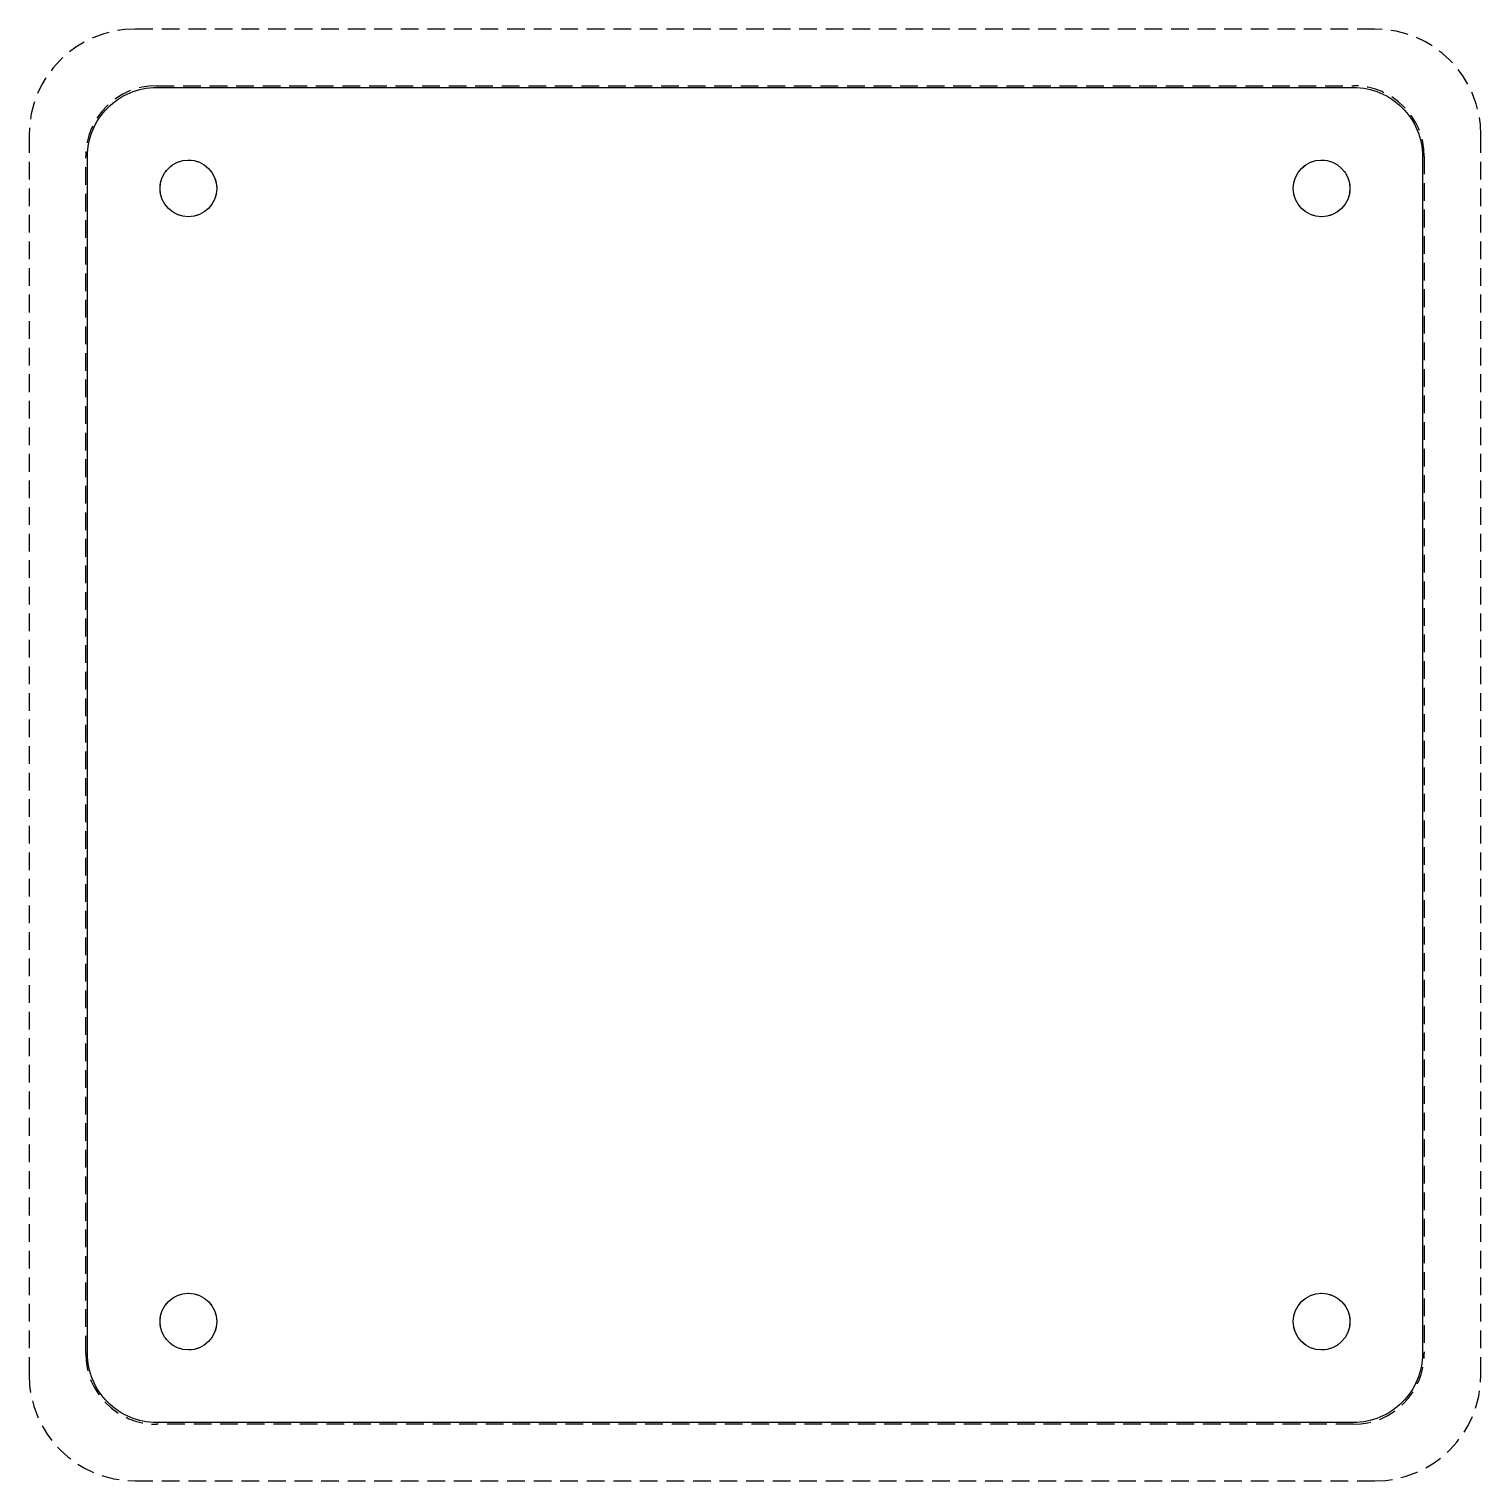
# Model space of a CAD drawing. Header units: millimetres. Extents: x -20.5 to 20.5, y -20.5 to 20.5.
import ezdxf

# ---------------------------------------------------------------- set-up
doc = ezdxf.new("R2010")
doc.units = ezdxf.units.MM
doc.linetypes.add('DASHED', pattern=[0.75, 0.5, -0.25])
doc.layers.get('0').update_dxf_attribs({"linetype": 'CONTINUOUS'})

msp = doc.modelspace()

# ---------------------------------------------------------------- linework, layer by layer
at = {"linetype": 'DASHED'}
for p, q in [((17.5, 20.5), (-17.5, 20.5)), ((-16.9, 18.9), (16.9, 18.9)), ((-20.5, 17.5), (-20.5, -17.5)), ((20.5, -17.5), (20.5, 17.5)), ((-18.9, -16.9), (-18.9, 16.9)), ((18.9, 16.9), (18.9, -16.9)), ((16.9, -18.9), (-16.9, -18.9)), ((-17.5, -20.5), (17.5, -20.5))]:
    msp.add_line(p, q, dxfattribs=at)
msp.add_lwpolyline([(18.85, 16.9), (18.85, -16.9, -0.414214), (16.9, -18.85), (-16.9, -18.85, -0.414214), (-18.85, -16.9), (-18.85, 16.9, -0.414214), (-16.9, 18.85), (16.9, 18.85, -0.414214)], format="xyb", close=True)
for centre in [(-16, 16), (16, 16), (-16, -16), (16, -16)]:
    msp.add_circle(centre, 0.8, dxfattribs=at)
for centre in [(-16, 16), (16, 16), (-16, -16), (16, -16)]:
    msp.add_circle(centre, 0.8)
for centre, radius, start, end in [((-17.5, 17.5), 3, 90, 180), ((17.5, 17.5), 3, 0, 90), ((-16.9, 16.9), 2, 90, 180), ((16.9, 16.9), 2, 0, 90), ((-16.9, -16.9), 2, 180, 270), ((16.9, -16.9), 2, -90, 0), ((-17.5, -17.5), 3, 180, 270), ((17.5, -17.5), 3, -90, 0)]:
    msp.add_arc(centre, radius, start, end, dxfattribs=at)

doc.saveas('drawing.dxf')
